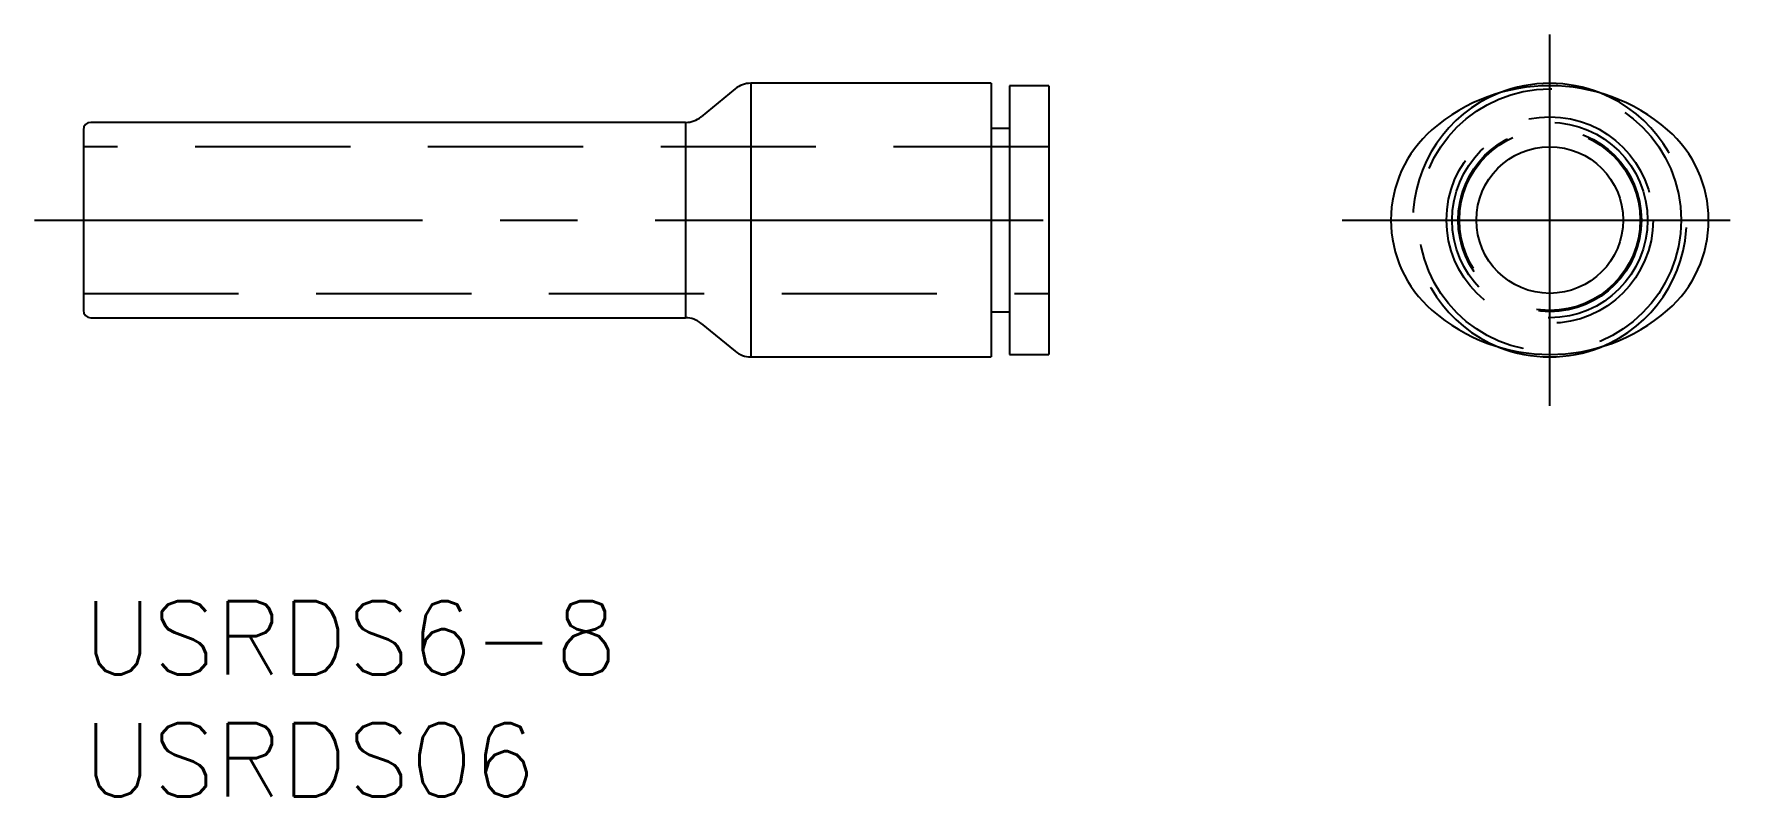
# Model space of a CAD drawing. Extents: x -2 to 68.5, y -8 to 23.2.
import ezdxf

# ---------------------------------------------------------------- set-up
doc = ezdxf.new("R2010")
doc.units = 0
doc.header["$LTSCALE"] = 0.5
doc.linetypes.add('CENTER', pattern=[50.8, 31.75, -6.35, 6.35, -6.35])
doc.linetypes.add('DASHED', pattern=[19.05, 12.7, -6.35])
for name, color, linetype in [('MSM_CENTER', 1, 'CENTER'), ('MSM_CONTINUOUS', 7, 'CONTINUOUS'), ('MSM_DASHED', 4, 'DASHED'), ('MSM_PART_NUMBER', 7, 'CONTINUOUS')]:
    doc.layers.add(name, color=color, linetype=linetype)
doc.styles.get("Standard").update_dxf_attribs({"font": 'txt.shx', "height": 3, "bigfont": 'bigfont.shx'})

msp = doc.modelspace()

# ---------------------------------------------------------------- linework, layer by layer
at = {"layer": 'MSM_CENTER'}
for p, q in [((60, 8), (60, 23.2)), ((-2, 15.6), (41.5, 15.6)), ((51.5, 15.6), (68.5, 15.6))]:
    msp.add_line(p, q, dxfattribs=at)
at = {"layer": 'MSM_CONTINUOUS'}
for p, q in [((37.15, 21.2), (27.308, 21.2)), ((27.308, 21.2), (27.308, 10)), ((37.15, 21.2), (37.15, 10)), ((26.673, 20.973), (25.277, 19.827)), ((39.5, 21.1), (37.9, 21.1)), ((37.9, 21.1), (37.9, 10.1)), ((39.5, 21.1), (39.5, 10.1)), ((0, 19.3), (0, 11.9)), ((24.642, 19.6), (0.3, 19.6)), ((24.642, 19.6), (24.642, 11.6)), ((37.9, 19.35), (37.15, 19.35)), ((0.3, 11.6), (24.642, 11.6)), ((25.277, 11.373), (26.673, 10.227)), ((37.15, 11.85), (37.9, 11.85)), ((27.308, 10), (37.15, 10)), ((37.9, 10.1), (39.5, 10.1))]:
    msp.add_line(p, q, dxfattribs=at)
msp.add_circle((60, 15.6), 3, dxfattribs=at)
for centre, radius, start, end in [((27.308, 20.2), 1, 90, 129.36932), ((60, 15.6), 5.6, 68.13796, 111.86204), ((60, 13.767), 7.333, 48.88804, 131.11196), ((24.642, 20.6), 1, 270, 309.36932), ((0.3, 19.3), 0.3, 90, 180), ((58.4, 15.6), 4.9, 131.11196, 228.88804), ((61.6, 15.6), 4.9, 311.11196, 48.88804), ((0.3, 11.9), 0.3, 180, 270), ((24.642, 10.6), 1, 50.63068, 90), ((60, 17.433), 7.333, 228.88804, 311.11196), ((27.308, 11), 1, 230.63068, 270), ((60, 15.6), 5.6, 248.13796, 291.86204)]:
    msp.add_arc(centre, radius, start, end, dxfattribs=at)
at = {"layer": 'MSM_DASHED'}
for p, q in [((39.5, 18.6), (0, 18.6)), ((0, 12.6), (39.5, 12.6))]:
    msp.add_line(p, q, dxfattribs=at)
for radius in [5.373, 4.227, 4, 3.75, 3.7]:
    msp.add_circle((60, 15.6), radius, dxfattribs=at)
for start, end in [(111.86204, 248.13796), (291.86204, 68.13796)]:
    msp.add_arc((60, 15.6), 5.6, start, end, dxfattribs=at)

# ---------------------------------------------------------------- texts
at = {"layer": 'MSM_PART_NUMBER'}
for s, p in [('USRDS6-8', (0, -3)), ('USRDS06', (0, -8))]:
    msp.add_text(s, height=3, dxfattribs=at).set_placement(p)

doc.saveas('drawing.dxf')
